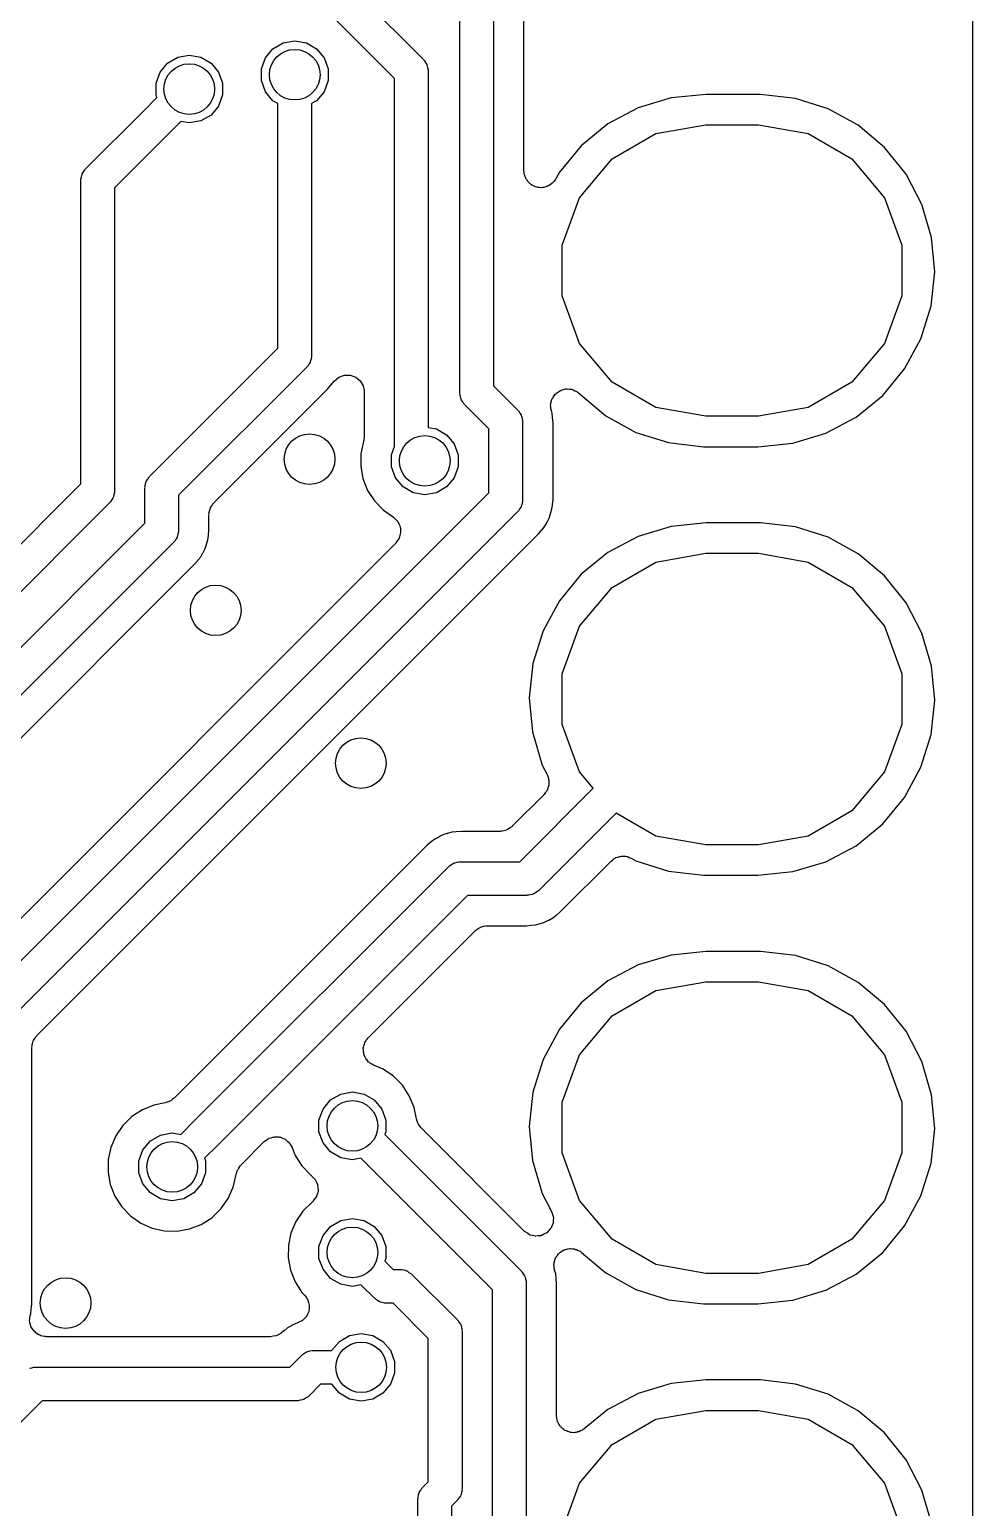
# Model space of a CAD drawing. Extents: x 125.1 to 143.2, y -145.5 to -100.1.
# Drawn here: x 137.64 to 143.22, y -126.66 to -117.9 of the extents above; entities that cross this region are included whole.
import ezdxf

# ---------------------------------------------------------------- set-up
doc = ezdxf.new("R2010")
doc.units = 0
doc.header["$MEASUREMENT"] = 0
doc.layers.add('BLACK', color=7, linetype='CONTINUOUS')

msp = doc.modelspace()

# ---------------------------------------------------------------- linework, layer by layer
at = {"layer": 'Black'}
for p, q in [((143.225, -100.175), (143.225, -145.425)), ((138.092, -116.201), (139.971, -118.079)), ((139.8, -118.192), (137.95, -116.342)), ((140.187, -120.055), (140.187, -116.828)), ((140.387, -116.787), (140.387, -120.014)), ((140.567, -118.739), (140.567, -117.383)), ((139.079, -118.016), (139.14, -117.981)), ((139.14, -117.981), (139.208, -117.969)), ((139.208, -117.969), (139.277, -117.981)), ((139.277, -117.981), (139.337, -118.016)), ((138.454, -118.101), (138.515, -118.066)), ((138.515, -118.066), (138.583, -118.054)), ((138.583, -118.054), (138.652, -118.066)), ((138.652, -118.066), (138.712, -118.101)), ((139.011, -118.135), (139.034, -118.069)), ((139.034, -118.069), (139.079, -118.016)), ((139.337, -118.016), (139.382, -118.069)), ((139.382, -118.069), (139.406, -118.135)), ((139.971, -118.079), (139.973, -118.083)), ((139.973, -118.083), (139.977, -118.086)), ((138.386, -118.22), (138.41, -118.154)), ((138.41, -118.154), (138.454, -118.101)), ((138.712, -118.101), (138.757, -118.154)), ((138.757, -118.154), (138.781, -118.22)), ((139.011, -118.204), (139.011, -118.135)), ((139.406, -118.135), (139.406, -118.204)), ((139.977, -118.086), (139.983, -118.097)), ((139.983, -118.097), (139.991, -118.108)), ((139.991, -118.108), (139.992, -118.112)), ((139.992, -118.112), (139.994, -118.116)), ((139.994, -118.116), (139.996, -118.129)), ((139.996, -118.129), (140, -118.141)), ((140, -118.141), (139.999, -118.146)), ((139.999, -118.146), (140, -118.15)), ((140, -118.15), (140, -120.261)), ((138.386, -118.289), (138.386, -118.22)), ((138.781, -118.22), (138.781, -118.289)), ((139.034, -118.27), (139.011, -118.204)), ((139.406, -118.204), (139.382, -118.27)), ((139.8, -120.373), (139.8, -118.192)), ((138.313, -118.384), (138.391, -118.305)), ((138.391, -118.305), (138.386, -118.289)), ((138.781, -118.289), (138.757, -118.355)), ((139.079, -118.323), (139.034, -118.27)), ((139.108, -118.34), (139.079, -118.323)), ((139.108, -119.79), (139.108, -118.34)), ((139.337, -118.323), (139.308, -118.34)), ((139.308, -118.34), (139.308, -119.831)), ((139.382, -118.27), (139.337, -118.323)), ((141.439, -118.307), (141.244, -118.366)), ((141.646, -118.286), (141.439, -118.307)), ((141.958, -118.286), (141.646, -118.286)), ((141.969, -118.286), (141.958, -118.286)), ((142.176, -118.31), (141.969, -118.286)), ((142.37, -118.371), (142.176, -118.31)), ((137.969, -118.727), (138.313, -118.384)), ((138.712, -118.408), (138.652, -118.443)), ((138.757, -118.355), (138.712, -118.408)), ((141.244, -118.366), (141.064, -118.461)), ((142.548, -118.469), (142.37, -118.371)), ((138.533, -118.446), (138.454, -118.525)), ((138.583, -118.455), (138.533, -118.446)), ((138.652, -118.443), (138.583, -118.455)), ((141.064, -118.461), (140.906, -118.59)), ((141.089, -118.668), (141.348, -118.518)), ((141.348, -118.518), (141.644, -118.466)), ((141.644, -118.466), (141.956, -118.466)), ((141.956, -118.466), (142.252, -118.518)), ((142.252, -118.518), (142.511, -118.668)), ((142.704, -118.6), (142.548, -118.469)), ((138.454, -118.525), (138.14, -118.839)), ((140.906, -118.59), (140.777, -118.747)), ((142.832, -118.759), (142.704, -118.6)), ((140.896, -118.898), (141.089, -118.668)), ((142.511, -118.668), (142.704, -118.898)), ((137.94, -118.789), (137.944, -118.777)), ((137.944, -118.777), (137.946, -118.764)), ((137.946, -118.764), (137.948, -118.76)), ((137.948, -118.76), (137.949, -118.756)), ((137.949, -118.756), (137.957, -118.745)), ((137.957, -118.745), (137.963, -118.734)), ((137.963, -118.734), (137.967, -118.731)), ((137.967, -118.731), (137.969, -118.727)), ((140.569, -118.749), (140.567, -118.739)), ((140.569, -118.759), (140.569, -118.749)), ((140.572, -118.766), (140.569, -118.759)), ((140.573, -118.773), (140.572, -118.766)), ((140.578, -118.782), (140.573, -118.773)), ((140.582, -118.791), (140.578, -118.782)), ((140.777, -118.747), (140.755, -118.787)), ((142.926, -118.939), (142.832, -118.759)), ((137.941, -118.794), (137.94, -118.789)), ((137.94, -118.798), (137.941, -118.794)), ((137.94, -120.595), (137.94, -118.798)), ((138.14, -118.839), (138.14, -120.637)), ((140.587, -118.797), (140.582, -118.791)), ((140.59, -118.803), (140.587, -118.797)), ((140.598, -118.81), (140.59, -118.803)), ((140.605, -118.817), (140.598, -118.81)), ((140.611, -118.821), (140.605, -118.817)), ((140.617, -118.826), (140.611, -118.821)), ((140.627, -118.829), (140.617, -118.826)), ((140.635, -118.834), (140.627, -118.829)), ((140.643, -118.835), (140.635, -118.834)), ((140.65, -118.837), (140.643, -118.835)), ((140.66, -118.837), (140.65, -118.837)), ((140.67, -118.839), (140.66, -118.837)), ((140.677, -118.837), (140.67, -118.839)), ((140.684, -118.837), (140.677, -118.837)), ((140.694, -118.834), (140.684, -118.837)), ((140.704, -118.832), (140.694, -118.834)), ((140.71, -118.828), (140.704, -118.832)), ((140.717, -118.826), (140.71, -118.828)), ((140.725, -118.819), (140.717, -118.826)), ((140.733, -118.814), (140.725, -118.819)), ((140.738, -118.808), (140.733, -118.814)), ((140.744, -118.803), (140.738, -118.808)), ((140.749, -118.795), (140.744, -118.803)), ((140.755, -118.787), (140.749, -118.795)), ((140.793, -119.18), (140.896, -118.898)), ((142.704, -118.898), (142.807, -119.18)), ((142.983, -119.135), (142.926, -118.939)), ((143.002, -119.337), (142.983, -119.135)), ((140.793, -119.48), (140.793, -119.18)), ((142.807, -119.18), (142.807, -119.48)), ((142.98, -119.54), (143.002, -119.337)), ((140.896, -119.762), (140.793, -119.48)), ((142.807, -119.48), (142.704, -119.762)), ((142.92, -119.734), (142.98, -119.54)), ((142.823, -119.913), (142.92, -119.734)), ((138.349, -120.549), (139.108, -119.79)), ((139.308, -119.831), (139.308, -119.836)), ((139.308, -119.836), (139.308, -119.84)), ((141.089, -119.992), (140.896, -119.762)), ((142.704, -119.762), (142.511, -119.992)), ((139.279, -119.902), (138.52, -120.661)), ((139.282, -119.898), (139.279, -119.902)), ((139.285, -119.896), (139.282, -119.898)), ((139.291, -119.884), (139.285, -119.896)), ((139.299, -119.874), (139.291, -119.884)), ((139.3, -119.869), (139.299, -119.874)), ((139.302, -119.865), (139.3, -119.869)), ((139.305, -119.853), (139.302, -119.865)), ((139.308, -119.84), (139.305, -119.853)), ((142.694, -120.07), (142.823, -119.913)), ((139.403, -120.033), (139.422, -120.009)), ((139.422, -120.009), (139.422, -120.009)), ((139.422, -120.009), (139.423, -120.009)), ((139.423, -120.009), (139.444, -119.984)), ((139.444, -119.984), (139.454, -119.975)), ((139.454, -119.975), (139.47, -119.961)), ((139.47, -119.961), (139.503, -119.95)), ((139.503, -119.95), (139.537, -119.95)), ((139.537, -119.95), (139.57, -119.961)), ((139.537, -119.95), (139.537, -119.95)), ((139.57, -119.961), (139.597, -119.984)), ((139.597, -119.984), (139.614, -120.014)), ((141.348, -120.142), (141.089, -119.992)), ((142.511, -119.992), (142.252, -120.142)), ((138.729, -120.706), (139.403, -120.033)), ((139.614, -120.014), (139.619, -120.041)), ((139.619, -120.041), (139.62, -120.048)), ((139.62, -120.048), (139.62, -120.311)), ((140.188, -120.06), (140.187, -120.055)), ((140.187, -120.064), (140.188, -120.06)), ((140.191, -120.077), (140.187, -120.064)), ((140.193, -120.089), (140.191, -120.077)), ((140.195, -120.093), (140.193, -120.089)), ((140.196, -120.098), (140.195, -120.093)), ((140.204, -120.108), (140.196, -120.098)), ((140.387, -120.014), (140.53, -120.157)), ((140.731, -120.103), (140.733, -120.092)), ((140.733, -120.092), (140.737, -120.087)), ((140.737, -120.087), (140.739, -120.081)), ((140.739, -120.081), (140.746, -120.072)), ((140.746, -120.072), (140.752, -120.063)), ((140.752, -120.063), (140.757, -120.059)), ((140.757, -120.059), (140.761, -120.054)), ((140.761, -120.054), (140.771, -120.049)), ((140.771, -120.049), (140.78, -120.042)), ((140.78, -120.042), (140.786, -120.04)), ((140.786, -120.04), (140.791, -120.037)), ((140.791, -120.037), (140.802, -120.035)), ((140.802, -120.035), (140.813, -120.032)), ((140.813, -120.032), (140.819, -120.032)), ((140.819, -120.032), (140.825, -120.031)), ((140.825, -120.031), (140.837, -120.033)), ((140.837, -120.033), (140.848, -120.034)), ((140.848, -120.034), (140.854, -120.036)), ((140.854, -120.036), (140.859, -120.037)), ((140.859, -120.037), (140.869, -120.043)), ((140.869, -120.043), (140.88, -120.047)), ((140.88, -120.047), (140.884, -120.051)), ((140.884, -120.051), (140.89, -120.054)), ((140.89, -120.054), (141.052, -120.191)), ((142.536, -120.199), (142.694, -120.07)), ((140.21, -120.12), (140.204, -120.108)), ((140.214, -120.122), (140.21, -120.12)), ((140.216, -120.126), (140.214, -120.122)), ((140.359, -120.269), (140.216, -120.126)), ((140.53, -120.157), (140.533, -120.161)), ((140.533, -120.161), (140.536, -120.163)), ((140.536, -120.163), (140.543, -120.175)), ((140.543, -120.175), (140.55, -120.185)), ((140.55, -120.185), (140.551, -120.19)), ((140.725, -120.125), (140.727, -120.12)), ((140.727, -120.137), (140.725, -120.125)), ((140.727, -120.114), (140.731, -120.103)), ((140.727, -120.12), (140.727, -120.114)), ((140.727, -120.148), (140.727, -120.137)), ((140.729, -120.154), (140.727, -120.148)), ((140.73, -120.16), (140.729, -120.154)), ((140.734, -120.175), (140.73, -120.16)), ((140.736, -120.201), (140.734, -120.175)), ((141.644, -120.194), (141.348, -120.142)), ((142.252, -120.142), (141.956, -120.194)), ((140, -120.261), (140.048, -120.269)), ((140.048, -120.269), (140.108, -120.304)), ((140.359, -120.647), (140.359, -120.269)), ((140.551, -120.19), (140.553, -120.193)), ((140.553, -120.193), (140.556, -120.206)), ((140.556, -120.206), (140.559, -120.219)), ((140.559, -120.219), (140.559, -120.223)), ((140.559, -120.223), (140.559, -120.228)), ((140.559, -120.228), (140.559, -120.688)), ((140.736, -120.202), (140.736, -120.201)), ((140.739, -120.233), (140.736, -120.202)), ((140.736, -120.202), (140.736, -120.202)), ((140.739, -120.688), (140.739, -120.233)), ((141.052, -120.191), (141.23, -120.289)), ((141.956, -120.194), (141.644, -120.194)), ((142.356, -120.294), (142.536, -120.199)), ((139.617, -120.333), (139.6, -120.416)), ((139.618, -120.326), (139.617, -120.333)), ((139.62, -120.317), (139.618, -120.326)), ((139.62, -120.311), (139.62, -120.314)), ((139.62, -120.314), (139.62, -120.317)), ((140.108, -120.304), (140.153, -120.358)), ((140.153, -120.358), (140.177, -120.423)), ((141.23, -120.289), (141.424, -120.35)), ((141.424, -120.35), (141.631, -120.374)), ((141.954, -120.374), (142.161, -120.353)), ((142.161, -120.353), (142.356, -120.294)), ((139.6, -120.416), (139.599, -120.49)), ((139.782, -120.423), (139.8, -120.373)), ((139.782, -120.493), (139.782, -120.423)), ((140.177, -120.423), (140.177, -120.493)), ((141.631, -120.374), (141.642, -120.374)), ((141.642, -120.374), (141.954, -120.374)), ((139.599, -120.49), (139.612, -120.563)), ((139.806, -120.558), (139.782, -120.493)), ((140.177, -120.493), (140.153, -120.558)), ((135.677, -122.858), (137.94, -120.595)), ((138.32, -120.611), (138.324, -120.598)), ((138.321, -120.615), (138.32, -120.611)), ((138.32, -120.62), (138.321, -120.615)), ((138.32, -120.828), (138.32, -120.62)), ((138.324, -120.598), (138.326, -120.585)), ((138.326, -120.585), (138.328, -120.582)), ((138.328, -120.582), (138.329, -120.577)), ((138.329, -120.577), (138.337, -120.567)), ((138.337, -120.567), (138.343, -120.555)), ((138.343, -120.555), (138.347, -120.553)), ((138.347, -120.553), (138.349, -120.549)), ((139.612, -120.563), (139.64, -120.633)), ((139.85, -120.612), (139.806, -120.558)), ((139.911, -120.647), (139.85, -120.612)), ((140.108, -120.612), (140.048, -120.647)), ((140.153, -120.558), (140.108, -120.612)), ((138.111, -120.707), (135.819, -122.999)), ((137.299, -123.707), (140.359, -120.647)), ((138.113, -120.704), (138.111, -120.707)), ((138.117, -120.701), (138.113, -120.704)), ((138.123, -120.69), (138.117, -120.701)), ((138.131, -120.679), (138.123, -120.69)), ((138.132, -120.675), (138.131, -120.679)), ((138.134, -120.671), (138.132, -120.675)), ((138.136, -120.658), (138.134, -120.671)), ((138.14, -120.645), (138.136, -120.658)), ((138.14, -120.637), (138.139, -120.641)), ((138.139, -120.641), (138.14, -120.645)), ((138.52, -120.661), (138.52, -120.87)), ((138.723, -120.713), (138.727, -120.71)), ((138.727, -120.71), (138.729, -120.706)), ((139.64, -120.633), (139.68, -120.695)), ((139.68, -120.695), (139.732, -120.749)), ((139.979, -120.659), (139.911, -120.647)), ((140.048, -120.647), (139.979, -120.659)), ((140.556, -120.71), (140.553, -120.723)), ((140.559, -120.697), (140.556, -120.71)), ((140.559, -120.688), (140.559, -120.693)), ((140.559, -120.693), (140.559, -120.697)), ((140.736, -120.717), (140.739, -120.688)), ((140.53, -120.759), (137.47, -123.819)), ((138.7, -120.768), (138.704, -120.756)), ((138.701, -120.773), (138.7, -120.768)), ((138.7, -120.777), (138.701, -120.773)), ((138.7, -120.869), (138.7, -120.777)), ((138.704, -120.756), (138.706, -120.743)), ((138.706, -120.743), (138.708, -120.739)), ((138.708, -120.739), (138.709, -120.735)), ((138.709, -120.735), (138.717, -120.724)), ((138.717, -120.724), (138.723, -120.713)), ((139.732, -120.749), (139.794, -120.792)), ((139.794, -120.792), (139.794, -120.792)), ((139.794, -120.792), (139.794, -120.792)), ((139.794, -120.792), (139.806, -120.804)), ((140.533, -120.756), (140.53, -120.759)), ((140.536, -120.753), (140.533, -120.756)), ((140.543, -120.741), (140.536, -120.753)), ((140.55, -120.731), (140.543, -120.741)), ((140.551, -120.726), (140.55, -120.731)), ((140.553, -120.723), (140.551, -120.726)), ((140.704, -120.821), (140.717, -120.797)), ((140.717, -120.797), (140.725, -120.772)), ((140.725, -120.771), (140.733, -120.745)), ((140.725, -120.772), (140.725, -120.771)), ((140.725, -120.771), (140.725, -120.771)), ((140.733, -120.745), (140.736, -120.719)), ((140.736, -120.718), (140.736, -120.717)), ((140.736, -120.719), (140.736, -120.718)), ((136.249, -122.899), (138.32, -120.828)), ((138.52, -120.878), (138.516, -120.891)), ((138.52, -120.87), (138.519, -120.874)), ((138.519, -120.874), (138.52, -120.878)), ((138.697, -120.899), (138.7, -120.869)), ((139.806, -120.804), (139.818, -120.816)), ((139.818, -120.816), (139.818, -120.816)), ((139.818, -120.816), (139.819, -120.817)), ((139.819, -120.817), (139.826, -120.832)), ((139.826, -120.832), (139.833, -120.848)), ((139.836, -120.883), (139.832, -120.899)), ((139.833, -120.848), (139.833, -120.848)), ((139.833, -120.848), (139.833, -120.848)), ((139.833, -120.848), (139.835, -120.865)), ((139.835, -120.865), (139.836, -120.882)), ((139.836, -120.882), (139.836, -120.882)), ((139.836, -120.882), (139.836, -120.883)), ((140.654, -120.89), (140.673, -120.867)), ((140.673, -120.867), (140.674, -120.866)), ((140.674, -120.866), (140.691, -120.845)), ((140.674, -120.866), (140.674, -120.866)), ((140.691, -120.845), (140.704, -120.822)), ((140.704, -120.822), (140.704, -120.821)), ((140.704, -120.821), (140.704, -120.821)), ((141.439, -120.847), (141.244, -120.906)), ((141.646, -120.826), (141.439, -120.847)), ((141.958, -120.826), (141.646, -120.826)), ((141.969, -120.826), (141.958, -120.826)), ((142.176, -120.85), (141.969, -120.826)), ((142.37, -120.911), (142.176, -120.85)), ((138.491, -120.94), (136.42, -123.011)), ((139.807, -120.945), (137.45, -123.302)), ((137.679, -123.865), (140.654, -120.89)), ((138.493, -120.937), (138.491, -120.94)), ((138.497, -120.934), (138.493, -120.937)), ((138.503, -120.923), (138.497, -120.934)), ((138.511, -120.912), (138.503, -120.923)), ((138.512, -120.908), (138.511, -120.912)), ((138.514, -120.904), (138.512, -120.908)), ((138.516, -120.891), (138.514, -120.904)), ((138.678, -120.978), (138.685, -120.953)), ((138.685, -120.953), (138.686, -120.952)), ((138.686, -120.952), (138.694, -120.926)), ((138.686, -120.952), (138.686, -120.952)), ((138.694, -120.926), (138.697, -120.9)), ((138.697, -120.9), (138.697, -120.899)), ((138.697, -120.899), (138.697, -120.899)), ((139.808, -120.944), (139.807, -120.944)), ((139.807, -120.944), (139.807, -120.945)), ((139.817, -120.93), (139.808, -120.944)), ((139.827, -120.916), (139.817, -120.93)), ((139.832, -120.899), (139.827, -120.916)), ((139.827, -120.916), (139.827, -120.916)), ((139.827, -120.916), (139.827, -120.916)), ((141.244, -120.906), (141.064, -121.001)), ((142.548, -121.009), (142.37, -120.911)), ((138.615, -121.071), (138.634, -121.048)), ((138.634, -121.047), (138.652, -121.026)), ((138.634, -121.048), (138.634, -121.047)), ((138.634, -121.047), (138.634, -121.047)), ((138.652, -121.026), (138.664, -121.003)), ((138.664, -121.003), (138.665, -121.002)), ((138.665, -121.002), (138.678, -120.978)), ((138.665, -121.002), (138.665, -121.002)), ((141.064, -121.001), (140.906, -121.13)), ((141.089, -121.208), (141.348, -121.058)), ((141.348, -121.058), (141.644, -121.006)), ((141.644, -121.006), (141.956, -121.006)), ((141.956, -121.006), (142.252, -121.058)), ((142.252, -121.058), (142.511, -121.208)), ((142.704, -121.14), (142.548, -121.009)), ((136.968, -122.718), (138.615, -121.071)), ((140.906, -121.13), (140.777, -121.287)), ((142.832, -121.299), (142.704, -121.14)), ((140.896, -121.438), (141.089, -121.208)), ((142.511, -121.208), (142.704, -121.438)), ((140.777, -121.287), (140.68, -121.466)), ((142.926, -121.479), (142.832, -121.299)), ((140.68, -121.466), (140.62, -121.66)), ((140.793, -121.72), (140.896, -121.438)), ((142.704, -121.438), (142.807, -121.72)), ((142.983, -121.675), (142.926, -121.479)), ((140.62, -121.66), (140.598, -121.863)), ((143.002, -121.877), (142.983, -121.675)), ((140.793, -122.02), (140.793, -121.72)), ((142.807, -121.72), (142.807, -122.02)), ((140.598, -121.863), (140.617, -122.065)), ((142.98, -122.08), (143.002, -121.877)), ((140.896, -122.302), (140.793, -122.02)), ((142.807, -122.02), (142.704, -122.302)), ((140.617, -122.065), (140.674, -122.261)), ((142.92, -122.274), (142.98, -122.08)), ((140.674, -122.261), (140.704, -122.318)), ((142.823, -122.453), (142.92, -122.274)), ((140.704, -122.318), (140.708, -122.329)), ((140.708, -122.329), (140.712, -122.339)), ((140.712, -122.339), (140.713, -122.345)), ((140.713, -122.345), (140.715, -122.351)), ((140.715, -122.351), (140.714, -122.362)), ((140.714, -122.362), (140.715, -122.373)), ((140.715, -122.373), (140.714, -122.38)), ((140.977, -122.399), (140.896, -122.302)), ((142.704, -122.302), (142.511, -122.532)), ((140.686, -122.435), (140.497, -122.624)), ((140.543, -122.834), (140.977, -122.399)), ((140.693, -122.426), (140.686, -122.435)), ((140.7, -122.418), (140.693, -122.426)), ((140.703, -122.412), (140.7, -122.418)), ((140.706, -122.407), (140.703, -122.412)), ((140.709, -122.396), (140.706, -122.407)), ((140.713, -122.386), (140.709, -122.396)), ((140.714, -122.38), (140.713, -122.386)), ((142.694, -122.61), (142.823, -122.453)), ((141.113, -122.546), (140.655, -123.004)), ((141.348, -122.682), (141.113, -122.546)), ((142.511, -122.532), (142.252, -122.682)), ((140.48, -122.637), (140.469, -122.644)), ((140.491, -122.63), (140.48, -122.637)), ((140.494, -122.627), (140.491, -122.63)), ((140.497, -122.624), (140.494, -122.627)), ((142.536, -122.739), (142.694, -122.61)), ((140.016, -122.717), (139.993, -122.736)), ((140.017, -122.717), (140.016, -122.717)), ((140.038, -122.7), (140.017, -122.717)), ((140.017, -122.717), (140.017, -122.717)), ((140.062, -122.688), (140.038, -122.7)), ((140.063, -122.687), (140.062, -122.687)), ((140.062, -122.687), (140.062, -122.688)), ((140.086, -122.674), (140.063, -122.687)), ((140.112, -122.667), (140.086, -122.674)), ((140.113, -122.667), (140.112, -122.667)), ((140.112, -122.667), (140.112, -122.667)), ((140.139, -122.659), (140.113, -122.667)), ((140.165, -122.657), (140.139, -122.659)), ((140.166, -122.657), (140.165, -122.657)), ((140.196, -122.654), (140.166, -122.657)), ((140.166, -122.657), (140.166, -122.657)), ((140.427, -122.654), (140.196, -122.654)), ((140.431, -122.653), (140.427, -122.654)), ((140.435, -122.653), (140.431, -122.653)), ((140.448, -122.65), (140.435, -122.653)), ((140.461, -122.648), (140.448, -122.65)), ((140.465, -122.645), (140.461, -122.648)), ((140.469, -122.644), (140.465, -122.645)), ((141.644, -122.734), (141.348, -122.682)), ((142.252, -122.682), (141.956, -122.734)), ((139.993, -122.736), (138.493, -124.236)), ((141.093, -122.823), (141.102, -122.815)), ((141.102, -122.815), (141.107, -122.813)), ((141.107, -122.813), (141.112, -122.81)), ((141.112, -122.81), (141.123, -122.807)), ((141.123, -122.807), (141.135, -122.803)), ((141.135, -122.803), (141.14, -122.803)), ((141.14, -122.803), (141.145, -122.801)), ((141.145, -122.801), (141.157, -122.802)), ((141.157, -122.802), (141.169, -122.802)), ((141.169, -122.802), (141.175, -122.804)), ((141.175, -122.804), (141.18, -122.804)), ((141.18, -122.804), (141.191, -122.809)), ((141.191, -122.809), (141.202, -122.813)), ((141.202, -122.813), (141.23, -122.829)), ((141.956, -122.734), (141.644, -122.734)), ((142.356, -122.834), (142.536, -122.739)), ((138.611, -124.372), (140.121, -122.863)), ((140.121, -122.863), (140.124, -122.86)), ((140.124, -122.86), (140.127, -122.857)), ((140.127, -122.857), (140.138, -122.85)), ((140.138, -122.85), (140.149, -122.843)), ((140.149, -122.843), (140.153, -122.842)), ((140.153, -122.842), (140.157, -122.84)), ((140.157, -122.84), (140.17, -122.837)), ((140.17, -122.837), (140.183, -122.834)), ((140.183, -122.834), (140.187, -122.834)), ((140.187, -122.834), (140.191, -122.834)), ((140.191, -122.834), (140.543, -122.834)), ((140.782, -123.131), (141.083, -122.83)), ((141.083, -122.83), (141.093, -122.823)), ((141.23, -122.829), (141.424, -122.89)), ((141.424, -122.89), (141.631, -122.914)), ((141.954, -122.914), (142.161, -122.893)), ((142.161, -122.893), (142.356, -122.834)), ((141.631, -122.914), (141.642, -122.914)), ((141.642, -122.914), (141.954, -122.914)), ((140.233, -123.034), (138.753, -124.514)), ((140.584, -123.034), (140.233, -123.034)), ((140.588, -123.033), (140.584, -123.034)), ((140.593, -123.033), (140.588, -123.033)), ((140.605, -123.03), (140.593, -123.033)), ((140.618, -123.028), (140.605, -123.03)), ((140.622, -123.025), (140.618, -123.028)), ((140.626, -123.024), (140.622, -123.025)), ((140.637, -123.017), (140.626, -123.024)), ((140.648, -123.01), (140.637, -123.017)), ((140.651, -123.007), (140.648, -123.01)), ((140.655, -123.004), (140.651, -123.007)), ((140.738, -123.167), (140.758, -123.15)), ((140.758, -123.15), (140.759, -123.15)), ((140.759, -123.15), (140.782, -123.131)), ((140.759, -123.15), (140.759, -123.15)), ((139.643, -123.878), (140.278, -123.243)), ((140.278, -123.243), (140.282, -123.24)), ((140.282, -123.24), (140.285, -123.237)), ((140.285, -123.237), (140.296, -123.23)), ((140.296, -123.23), (140.307, -123.223)), ((140.307, -123.223), (140.311, -123.222)), ((140.311, -123.222), (140.315, -123.22)), ((140.315, -123.22), (140.327, -123.217)), ((140.327, -123.217), (140.34, -123.214)), ((140.34, -123.214), (140.344, -123.214)), ((140.344, -123.214), (140.349, -123.214)), ((140.349, -123.214), (140.579, -123.214)), ((140.579, -123.214), (140.609, -123.211)), ((140.609, -123.211), (140.61, -123.211)), ((140.61, -123.211), (140.637, -123.208)), ((140.61, -123.211), (140.61, -123.211)), ((140.637, -123.208), (140.663, -123.2)), ((140.663, -123.2), (140.663, -123.2)), ((140.663, -123.2), (140.664, -123.2)), ((140.664, -123.2), (140.689, -123.193)), ((140.689, -123.193), (140.713, -123.18)), ((140.713, -123.18), (140.713, -123.18)), ((140.713, -123.18), (140.714, -123.18)), ((140.714, -123.18), (140.738, -123.167)), ((141.439, -123.387), (141.244, -123.446)), ((141.646, -123.366), (141.439, -123.387)), ((141.958, -123.366), (141.646, -123.366)), ((141.969, -123.366), (141.958, -123.366)), ((142.176, -123.39), (141.969, -123.366)), ((142.37, -123.451), (142.176, -123.39)), ((141.244, -123.446), (141.064, -123.541)), ((142.548, -123.549), (142.37, -123.451)), ((141.064, -123.541), (140.906, -123.67)), ((141.089, -123.748), (141.348, -123.598)), ((141.348, -123.598), (141.644, -123.546)), ((141.644, -123.546), (141.956, -123.546)), ((141.956, -123.546), (142.252, -123.598)), ((142.252, -123.598), (142.511, -123.748)), ((142.704, -123.68), (142.548, -123.549)), ((140.906, -123.67), (140.777, -123.827)), ((142.832, -123.839), (142.704, -123.68)), ((140.896, -123.978), (141.089, -123.748)), ((142.511, -123.748), (142.704, -123.978)), ((137.677, -123.868), (137.679, -123.865)), ((140.777, -123.827), (140.68, -124.006)), ((142.926, -124.019), (142.832, -123.839)), ((137.65, -123.927), (137.654, -123.914)), ((137.651, -123.931), (137.65, -123.927)), ((137.65, -123.935), (137.651, -123.931)), ((137.65, -125.456), (137.65, -123.935)), ((137.654, -123.914), (137.656, -123.901)), ((137.656, -123.901), (137.658, -123.897)), ((137.658, -123.897), (137.659, -123.893)), ((137.659, -123.893), (137.667, -123.882)), ((137.667, -123.882), (137.673, -123.871)), ((137.673, -123.871), (137.677, -123.868)), ((139.614, -123.94), (139.616, -123.933)), ((139.615, -123.95), (139.614, -123.94)), ((139.615, -123.961), (139.615, -123.95)), ((139.616, -123.933), (139.617, -123.926)), ((139.617, -123.926), (139.621, -123.916)), ((139.621, -123.916), (139.623, -123.906)), ((139.623, -123.906), (139.627, -123.9)), ((139.627, -123.9), (139.63, -123.894)), ((139.63, -123.894), (139.637, -123.886)), ((139.637, -123.886), (139.643, -123.878)), ((139.617, -123.967), (139.615, -123.961)), ((139.618, -123.974), (139.617, -123.967)), ((139.622, -123.984), (139.618, -123.974)), ((139.625, -123.994), (139.622, -123.984)), ((139.629, -123.999), (139.625, -123.994)), ((139.632, -124.006), (139.629, -123.999)), ((139.64, -124.013), (139.632, -124.006)), ((139.646, -124.022), (139.64, -124.013)), ((139.652, -124.025), (139.646, -124.022)), ((139.657, -124.03), (139.652, -124.025)), ((139.666, -124.035), (139.657, -124.03)), ((139.675, -124.04), (139.666, -124.035)), ((139.732, -124.064), (139.675, -124.04)), ((140.68, -124.006), (140.62, -124.2)), ((140.793, -124.26), (140.896, -123.978)), ((142.704, -123.978), (142.807, -124.26)), ((142.983, -124.215), (142.926, -124.019)), ((139.793, -124.106), (139.732, -124.064)), ((139.846, -124.159), (139.793, -124.106)), ((139.421, -124.246), (139.481, -124.211)), ((139.481, -124.211), (139.55, -124.199)), ((139.55, -124.199), (139.619, -124.211)), ((139.619, -124.211), (139.679, -124.246)), ((139.887, -124.221), (139.846, -124.159)), ((140.62, -124.2), (140.598, -124.403)), ((143.002, -124.417), (142.983, -124.215)), ((138.305, -124.304), (138.243, -124.345)), ((138.374, -124.277), (138.305, -124.304)), ((138.441, -124.264), (138.374, -124.277)), ((138.452, -124.26), (138.441, -124.264)), ((138.464, -124.256), (138.452, -124.26)), ((138.468, -124.253), (138.464, -124.256)), ((138.473, -124.252), (138.468, -124.253)), ((138.482, -124.243), (138.473, -124.252)), ((138.493, -124.236), (138.482, -124.243)), ((139.352, -124.365), (139.376, -124.3)), ((139.376, -124.3), (139.421, -124.246)), ((139.679, -124.246), (139.724, -124.3)), ((139.724, -124.3), (139.748, -124.365)), ((139.916, -124.29), (139.887, -124.221)), ((139.929, -124.359), (139.916, -124.29)), ((140.793, -124.56), (140.793, -124.26)), ((142.807, -124.26), (142.807, -124.56)), ((138.243, -124.345), (138.19, -124.397)), ((138.533, -124.451), (138.611, -124.372)), ((138.611, -124.372), (138.611, -124.372)), ((139.352, -124.435), (139.352, -124.365)), ((139.748, -124.365), (139.748, -124.435)), ((139.934, -124.371), (139.929, -124.359)), ((139.937, -124.382), (139.934, -124.371)), ((139.94, -124.387), (139.937, -124.382)), ((139.942, -124.392), (139.94, -124.387)), ((139.95, -124.401), (139.942, -124.392)), ((138.148, -124.459), (138.118, -124.527)), ((138.19, -124.397), (138.148, -124.459)), ((138.353, -124.489), (138.413, -124.454)), ((138.413, -124.454), (138.482, -124.442)), ((138.482, -124.442), (138.533, -124.451)), ((139.037, -124.486), (139.046, -124.479)), ((139.046, -124.479), (139.052, -124.477)), ((139.052, -124.477), (139.056, -124.473)), ((139.056, -124.473), (139.068, -124.47)), ((139.068, -124.47), (139.078, -124.466)), ((139.078, -124.466), (139.084, -124.466)), ((139.084, -124.466), (139.09, -124.464)), ((139.09, -124.464), (139.102, -124.465)), ((139.102, -124.465), (139.113, -124.465)), ((139.113, -124.465), (139.119, -124.467)), ((139.119, -124.467), (139.124, -124.467)), ((139.124, -124.467), (139.135, -124.472)), ((139.135, -124.472), (139.146, -124.476)), ((139.146, -124.476), (139.151, -124.479)), ((139.151, -124.479), (139.156, -124.482)), ((139.376, -124.5), (139.352, -124.435)), ((139.748, -124.435), (139.742, -124.451)), ((139.742, -124.451), (140.551, -125.259)), ((139.957, -124.411), (139.95, -124.401)), ((140.571, -125.025), (139.957, -124.411)), ((140.598, -124.403), (140.617, -124.605)), ((142.98, -124.62), (143.002, -124.417)), ((138.118, -124.527), (138.103, -124.6)), ((138.284, -124.608), (138.308, -124.542)), ((138.308, -124.542), (138.353, -124.489)), ((138.753, -124.514), (138.674, -124.592)), ((138.753, -124.514), (138.753, -124.514)), ((138.89, -124.631), (139.028, -124.493)), ((139.028, -124.493), (139.037, -124.486)), ((139.156, -124.482), (139.164, -124.49)), ((139.164, -124.49), (139.173, -124.497)), ((139.173, -124.497), (139.176, -124.502)), ((139.176, -124.502), (139.18, -124.506)), ((139.18, -124.506), (139.185, -124.517)), ((139.185, -124.517), (139.192, -124.527)), ((139.192, -124.527), (139.21, -124.575)), ((139.421, -124.554), (139.376, -124.5)), ((139.481, -124.589), (139.421, -124.554)), ((140.896, -124.842), (140.793, -124.56)), ((142.807, -124.56), (142.704, -124.842)), ((138.103, -124.6), (138.102, -124.675)), ((138.284, -124.678), (138.284, -124.608)), ((138.674, -124.592), (138.68, -124.608)), ((138.68, -124.608), (138.68, -124.678)), ((138.87, -124.659), (138.876, -124.652)), ((138.876, -124.652), (138.877, -124.649)), ((138.877, -124.649), (138.879, -124.647)), ((138.879, -124.647), (138.885, -124.636)), ((138.885, -124.636), (138.888, -124.634)), ((138.888, -124.634), (138.89, -124.631)), ((139.21, -124.575), (139.251, -124.637)), ((139.251, -124.637), (139.303, -124.691)), ((139.55, -124.601), (139.481, -124.589)), ((139.6, -124.592), (139.55, -124.601)), ((140.38, -125.371), (139.6, -124.592)), ((140.617, -124.605), (140.674, -124.801)), ((142.92, -124.814), (142.98, -124.62)), ((138.102, -124.675), (138.115, -124.748)), ((138.308, -124.743), (138.284, -124.678)), ((138.68, -124.678), (138.656, -124.743)), ((138.844, -124.763), (138.863, -124.681)), ((138.863, -124.681), (138.865, -124.676)), ((138.865, -124.676), (138.867, -124.666)), ((138.867, -124.666), (138.869, -124.663)), ((138.869, -124.663), (138.87, -124.659)), ((139.303, -124.691), (139.305, -124.692)), ((139.305, -124.692), (139.305, -124.693)), ((139.305, -124.693), (139.306, -124.693)), ((139.306, -124.693), (139.317, -124.705)), ((139.317, -124.705), (139.329, -124.717)), ((139.329, -124.717), (139.33, -124.717)), ((139.33, -124.717), (139.33, -124.718)), ((139.33, -124.718), (139.337, -124.733)), ((139.337, -124.733), (139.344, -124.748)), ((138.115, -124.748), (138.142, -124.817)), ((138.142, -124.817), (138.183, -124.88)), ((138.353, -124.797), (138.308, -124.743)), ((138.413, -124.832), (138.353, -124.797)), ((138.611, -124.797), (138.551, -124.832)), ((138.656, -124.743), (138.611, -124.797)), ((138.814, -124.831), (138.844, -124.763)), ((139.338, -124.818), (139.328, -124.831)), ((139.343, -124.8), (139.338, -124.816)), ((139.338, -124.816), (139.338, -124.817)), ((139.338, -124.817), (139.338, -124.818)), ((139.347, -124.784), (139.343, -124.8)), ((139.344, -124.748), (139.344, -124.749)), ((139.344, -124.749), (139.344, -124.749)), ((139.344, -124.749), (139.346, -124.766)), ((139.346, -124.766), (139.347, -124.783)), ((139.347, -124.783), (139.347, -124.783)), ((139.347, -124.783), (139.347, -124.784)), ((140.674, -124.801), (140.73, -124.908)), ((142.823, -124.993), (142.92, -124.814)), ((138.183, -124.88), (138.235, -124.934)), ((138.482, -124.844), (138.413, -124.832)), ((138.551, -124.832), (138.482, -124.844)), ((138.717, -124.944), (138.771, -124.892)), ((138.771, -124.892), (138.814, -124.831)), ((139.257, -124.905), (139.215, -124.966)), ((139.317, -124.846), (139.257, -124.905)), ((139.318, -124.845), (139.317, -124.846)), ((139.328, -124.831), (139.318, -124.845)), ((139.318, -124.845), (139.318, -124.845)), ((140.73, -124.908), (140.731, -124.91)), ((140.731, -124.91), (140.732, -124.912)), ((140.732, -124.912), (140.736, -124.926)), ((141.089, -125.072), (140.896, -124.842)), ((142.704, -124.842), (142.511, -125.072)), ((138.235, -124.934), (138.296, -124.976)), ((138.296, -124.976), (138.364, -125.006)), ((138.585, -125.011), (138.654, -124.984)), ((138.654, -124.984), (138.717, -124.944)), ((139.215, -124.966), (139.186, -125.035)), ((139.376, -125.05), (139.421, -124.996)), ((139.421, -124.996), (139.481, -124.961)), ((139.481, -124.961), (139.55, -124.949)), ((139.55, -124.949), (139.619, -124.961)), ((139.619, -124.961), (139.679, -124.996)), ((139.679, -124.996), (139.724, -125.05)), ((140.732, -124.994), (140.726, -125.008)), ((140.738, -124.98), (140.732, -124.994)), ((140.736, -124.926), (140.741, -124.941)), ((140.739, -124.976), (140.738, -124.978)), ((140.738, -124.978), (140.738, -124.98)), ((140.74, -124.96), (140.739, -124.976)), ((140.741, -124.941), (140.74, -124.943)), ((140.74, -124.943), (140.741, -124.945)), ((140.741, -124.945), (140.74, -124.96)), ((142.694, -125.15), (142.823, -124.993)), ((138.364, -125.006), (138.437, -125.022)), ((138.437, -125.022), (138.511, -125.024)), ((138.511, -125.024), (138.585, -125.011)), ((139.186, -125.035), (139.171, -125.107)), ((139.352, -125.115), (139.376, -125.05)), ((139.724, -125.05), (139.748, -125.115)), ((140.573, -125.026), (140.571, -125.025)), ((140.574, -125.028), (140.573, -125.026)), ((140.587, -125.036), (140.574, -125.028)), ((140.599, -125.045), (140.587, -125.036)), ((140.601, -125.045), (140.599, -125.045)), ((140.603, -125.047), (140.601, -125.045)), ((140.618, -125.05), (140.603, -125.047)), ((140.633, -125.054), (140.618, -125.05)), ((140.635, -125.053), (140.633, -125.054)), ((140.637, -125.054), (140.635, -125.053)), ((140.652, -125.052), (140.637, -125.054)), ((140.667, -125.051), (140.652, -125.052)), ((140.669, -125.05), (140.667, -125.051)), ((140.672, -125.049), (140.669, -125.05)), ((140.685, -125.042), (140.672, -125.049)), ((140.699, -125.036), (140.685, -125.042)), ((140.7, -125.034), (140.699, -125.036)), ((140.702, -125.033), (140.7, -125.034)), ((140.713, -125.022), (140.702, -125.033)), ((140.723, -125.011), (140.713, -125.022)), ((140.724, -125.009), (140.723, -125.011)), ((140.726, -125.008), (140.724, -125.009)), ((141.348, -125.222), (141.089, -125.072)), ((142.511, -125.072), (142.252, -125.222)), ((139.171, -125.107), (139.169, -125.182)), ((139.352, -125.185), (139.352, -125.115)), ((139.748, -125.115), (139.748, -125.185)), ((140.755, -125.182), (140.757, -125.177)), ((140.757, -125.177), (140.765, -125.168)), ((140.765, -125.168), (140.771, -125.158)), ((140.771, -125.158), (140.776, -125.155)), ((140.776, -125.155), (140.78, -125.15)), ((140.78, -125.15), (140.79, -125.144)), ((140.79, -125.144), (140.799, -125.137)), ((140.799, -125.137), (140.804, -125.136)), ((140.804, -125.136), (140.81, -125.133)), ((140.81, -125.133), (140.821, -125.131)), ((140.821, -125.131), (140.832, -125.127)), ((140.832, -125.127), (140.838, -125.128)), ((140.838, -125.128), (140.844, -125.127)), ((140.844, -125.127), (140.855, -125.129)), ((140.855, -125.129), (140.867, -125.129)), ((140.867, -125.129), (140.872, -125.132)), ((140.872, -125.132), (140.878, -125.133)), ((140.878, -125.133), (140.888, -125.138)), ((140.888, -125.138), (140.899, -125.143)), ((140.899, -125.143), (140.903, -125.147)), ((140.903, -125.147), (140.908, -125.15)), ((140.908, -125.15), (141.052, -125.271)), ((142.536, -125.279), (142.694, -125.15)), ((139.169, -125.182), (139.183, -125.255)), ((139.183, -125.255), (139.21, -125.325)), ((139.376, -125.25), (139.352, -125.185)), ((139.421, -125.304), (139.376, -125.25)), ((139.748, -125.185), (139.742, -125.201)), ((139.742, -125.201), (139.792, -125.251)), ((139.792, -125.251), (139.832, -125.251)), ((139.832, -125.251), (139.837, -125.251)), ((139.837, -125.251), (139.841, -125.251)), ((139.841, -125.251), (139.854, -125.254)), ((139.854, -125.254), (139.867, -125.257)), ((139.867, -125.257), (139.87, -125.259)), ((139.87, -125.259), (139.875, -125.26)), ((139.875, -125.26), (139.885, -125.268)), ((139.885, -125.268), (139.897, -125.274)), ((140.551, -125.259), (140.553, -125.263)), ((140.553, -125.263), (140.557, -125.266)), ((140.557, -125.266), (140.563, -125.277)), ((140.744, -125.221), (140.745, -125.215)), ((140.745, -125.232), (140.744, -125.221)), ((140.745, -125.209), (140.749, -125.198)), ((140.745, -125.215), (140.745, -125.209)), ((140.745, -125.244), (140.745, -125.232)), ((140.747, -125.25), (140.745, -125.244)), ((140.748, -125.255), (140.747, -125.25)), ((140.755, -125.277), (140.748, -125.255)), ((140.749, -125.198), (140.752, -125.187)), ((140.752, -125.187), (140.755, -125.182)), ((141.644, -125.274), (141.348, -125.222)), ((142.252, -125.222), (141.956, -125.274)), ((139.21, -125.325), (139.251, -125.387)), ((139.481, -125.339), (139.421, -125.304)), ((139.55, -125.351), (139.481, -125.339)), ((139.6, -125.342), (139.55, -125.351)), ((139.68, -125.421), (139.6, -125.342)), ((139.897, -125.274), (139.9, -125.277)), ((139.9, -125.277), (139.903, -125.28)), ((139.903, -125.28), (140.171, -125.548)), ((140.563, -125.277), (140.571, -125.288)), ((140.571, -125.288), (140.572, -125.292)), ((140.572, -125.292), (140.574, -125.296)), ((140.574, -125.296), (140.576, -125.309)), ((140.576, -125.309), (140.58, -125.321)), ((140.58, -125.321), (140.579, -125.326)), ((140.579, -125.326), (140.58, -125.33)), ((140.58, -125.33), (140.58, -127.413)), ((140.757, -125.304), (140.755, -125.277)), ((140.757, -125.305), (140.757, -125.304)), ((140.757, -125.304), (140.757, -125.304)), ((140.76, -125.335), (140.757, -125.305)), ((140.76, -126.119), (140.76, -125.335)), ((141.052, -125.271), (141.23, -125.369)), ((141.956, -125.274), (141.644, -125.274)), ((142.356, -125.374), (142.536, -125.279)), ((139.251, -125.387), (139.267, -125.404)), ((139.267, -125.404), (139.275, -125.416)), ((139.275, -125.416), (139.284, -125.429)), ((139.284, -125.429), (139.285, -125.431)), ((139.285, -125.431), (139.286, -125.432)), ((139.286, -125.432), (139.29, -125.447)), ((139.684, -125.424), (139.68, -125.421)), ((139.686, -125.427), (139.684, -125.424)), ((139.698, -125.434), (139.686, -125.427)), ((139.708, -125.441), (139.698, -125.434)), ((139.713, -125.442), (139.708, -125.441)), ((139.716, -125.445), (139.713, -125.442)), ((140.38, -127.454), (140.38, -125.371)), ((141.23, -125.369), (141.424, -125.43)), ((141.424, -125.43), (141.631, -125.454)), ((141.954, -125.454), (142.161, -125.433)), ((142.161, -125.433), (142.356, -125.374)), ((137.639, -125.533), (137.641, -125.526)), ((137.641, -125.526), (137.642, -125.52)), ((137.642, -125.52), (137.644, -125.514)), ((137.644, -125.514), (137.647, -125.487)), ((137.647, -125.486), (137.65, -125.456)), ((137.647, -125.487), (137.647, -125.486)), ((137.647, -125.487), (137.647, -125.487)), ((139.278, -125.529), (139.276, -125.53)), ((139.276, -125.53), (139.276, -125.532)), ((139.284, -125.515), (139.278, -125.529)), ((139.291, -125.501), (139.284, -125.515)), ((139.29, -125.447), (139.294, -125.462)), ((139.292, -125.497), (139.291, -125.499)), ((139.291, -125.499), (139.291, -125.501)), ((139.293, -125.481), (139.292, -125.497)), ((139.294, -125.466), (139.293, -125.481)), ((139.294, -125.462), (139.294, -125.464)), ((139.294, -125.464), (139.294, -125.466)), ((139.729, -125.447), (139.716, -125.445)), ((139.742, -125.45), (139.729, -125.447)), ((139.746, -125.45), (139.742, -125.45)), ((139.751, -125.451), (139.746, -125.45)), ((139.791, -125.451), (139.751, -125.451)), ((140, -125.66), (139.791, -125.451)), ((141.631, -125.454), (141.642, -125.454)), ((141.642, -125.454), (141.954, -125.454)), ((137.637, -125.554), (137.639, -125.543)), ((137.639, -125.561), (137.637, -125.554)), ((137.639, -125.543), (137.639, -125.533)), ((137.639, -125.567), (137.639, -125.561)), ((137.642, -125.578), (137.639, -125.567)), ((137.645, -125.588), (137.642, -125.578)), ((137.648, -125.594), (137.645, -125.588)), ((137.651, -125.6), (137.648, -125.594)), ((137.658, -125.608), (137.651, -125.6)), ((137.663, -125.617), (137.658, -125.608)), ((137.669, -125.621), (137.663, -125.617)), ((139.144, -125.615), (139.127, -125.628)), ((139.145, -125.614), (139.144, -125.615)), ((139.166, -125.597), (139.145, -125.614)), ((139.145, -125.614), (139.145, -125.614)), ((139.189, -125.585), (139.166, -125.597)), ((139.19, -125.584), (139.189, -125.585)), ((139.214, -125.572), (139.19, -125.584)), ((139.19, -125.584), (139.19, -125.584)), ((139.223, -125.569), (139.214, -125.572)), ((139.236, -125.562), (139.223, -125.569)), ((139.251, -125.556), (139.236, -125.562)), ((139.252, -125.555), (139.251, -125.556)), ((139.254, -125.554), (139.252, -125.555)), ((139.264, -125.543), (139.254, -125.554)), ((139.276, -125.532), (139.264, -125.543)), ((140.171, -125.548), (140.173, -125.551)), ((140.173, -125.551), (140.177, -125.554)), ((140.177, -125.554), (140.183, -125.565)), ((140.183, -125.565), (140.191, -125.576)), ((140.191, -125.576), (140.192, -125.58)), ((140.192, -125.58), (140.194, -125.584)), ((140.194, -125.584), (140.196, -125.597)), ((140.196, -125.597), (140.2, -125.61)), ((140.2, -125.61), (140.199, -125.614)), ((140.199, -125.614), (140.2, -125.618)), ((140.2, -125.618), (140.2, -126.55)), ((137.673, -125.627), (137.669, -125.621)), ((137.682, -125.632), (137.673, -125.627)), ((137.691, -125.639), (137.682, -125.632)), ((137.697, -125.641), (137.691, -125.639)), ((137.703, -125.644), (137.697, -125.641)), ((137.714, -125.646), (137.703, -125.644)), ((137.724, -125.649), (137.714, -125.646)), ((137.731, -125.649), (137.724, -125.649)), ((137.737, -125.65), (137.731, -125.649)), ((137.846, -125.65), (137.737, -125.65)), ((137.85, -125.651), (137.846, -125.65)), ((137.854, -125.65), (137.85, -125.651)), ((139.065, -125.65), (137.854, -125.65)), ((139.081, -125.647), (139.065, -125.65)), ((139.097, -125.645), (139.081, -125.647)), ((139.098, -125.644), (139.097, -125.645)), ((139.099, -125.644), (139.098, -125.644)), ((139.113, -125.636), (139.099, -125.644)), ((139.127, -125.628), (139.113, -125.636)), ((139.428, -125.73), (139.473, -125.677)), ((139.473, -125.677), (139.533, -125.642)), ((139.533, -125.642), (139.602, -125.63)), ((139.602, -125.63), (139.671, -125.642)), ((139.671, -125.642), (139.731, -125.677)), ((139.731, -125.677), (139.776, -125.73)), ((140, -126.509), (140, -125.66)), ((139.179, -125.83), (139.249, -125.76)), ((139.249, -125.76), (139.252, -125.757)), ((139.252, -125.757), (139.255, -125.754)), ((139.255, -125.754), (139.266, -125.748)), ((139.266, -125.748), (139.277, -125.74)), ((139.277, -125.74), (139.281, -125.739)), ((139.281, -125.739), (139.285, -125.737)), ((139.285, -125.737), (139.298, -125.734)), ((139.298, -125.734), (139.311, -125.731)), ((139.311, -125.731), (139.315, -125.731)), ((139.315, -125.731), (139.319, -125.731)), ((139.319, -125.731), (139.428, -125.731)), ((139.428, -125.731), (139.428, -125.73)), ((139.776, -125.73), (139.8, -125.796)), ((137.636, -125.836), (137.649, -125.834)), ((137.649, -125.834), (137.661, -125.83)), ((137.661, -125.83), (137.666, -125.831)), ((137.666, -125.831), (137.67, -125.83)), ((137.67, -125.83), (139.179, -125.83)), ((139.8, -125.866), (139.776, -125.931)), ((139.8, -125.796), (139.8, -125.866)), ((139.361, -125.931), (139.291, -126.001)), ((139.428, -125.931), (139.361, -125.931)), ((139.473, -125.984), (139.428, -125.931)), ((139.428, -125.931), (139.428, -125.931)), ((139.776, -125.931), (139.731, -125.984)), ((141.439, -125.927), (141.244, -125.986)), ((141.646, -125.906), (141.439, -125.927)), ((141.958, -125.906), (141.646, -125.906)), ((141.969, -125.906), (141.958, -125.906)), ((142.176, -125.93), (141.969, -125.906)), ((142.37, -125.991), (142.176, -125.93)), ((137.711, -126.03), (136.192, -127.549)), ((139.22, -126.03), (137.711, -126.03)), ((139.224, -126.029), (139.22, -126.03)), ((139.229, -126.03), (139.224, -126.029)), ((139.241, -126.026), (139.229, -126.03)), ((139.254, -126.024), (139.241, -126.026)), ((139.258, -126.022), (139.254, -126.024)), ((139.262, -126.021), (139.258, -126.022)), ((139.273, -126.013), (139.262, -126.021)), ((139.284, -126.007), (139.273, -126.013)), ((139.287, -126.003), (139.284, -126.007)), ((139.291, -126.001), (139.287, -126.003)), ((139.533, -126.019), (139.473, -125.984)), ((139.602, -126.031), (139.533, -126.019)), ((139.671, -126.019), (139.602, -126.031)), ((139.731, -125.984), (139.671, -126.019)), ((141.244, -125.986), (141.064, -126.081)), ((142.548, -126.089), (142.37, -125.991)), ((140.761, -126.126), (140.76, -126.119)), ((140.761, -126.135), (140.761, -126.126)), ((140.764, -126.143), (140.761, -126.135)), ((140.766, -126.153), (140.764, -126.143)), ((141.064, -126.081), (140.923, -126.196)), ((141.089, -126.288), (141.348, -126.138)), ((141.348, -126.138), (141.644, -126.086)), ((141.644, -126.086), (141.956, -126.086)), ((141.956, -126.086), (142.252, -126.138)), ((142.252, -126.138), (142.511, -126.288)), ((142.704, -126.22), (142.548, -126.089)), ((140.77, -126.16), (140.766, -126.153)), ((140.773, -126.167), (140.77, -126.16)), ((140.779, -126.175), (140.773, -126.167)), ((140.783, -126.183), (140.779, -126.175)), ((140.79, -126.188), (140.783, -126.183)), ((140.795, -126.194), (140.79, -126.188)), ((140.803, -126.199), (140.795, -126.194)), ((140.81, -126.205), (140.803, -126.199)), ((140.818, -126.208), (140.81, -126.205)), ((140.825, -126.212), (140.818, -126.208)), ((140.834, -126.214), (140.825, -126.212)), ((140.843, -126.217), (140.834, -126.214)), ((140.851, -126.217), (140.843, -126.217)), ((140.859, -126.219), (140.851, -126.217)), ((140.868, -126.217), (140.859, -126.219)), ((140.877, -126.217), (140.868, -126.217)), ((140.885, -126.214), (140.877, -126.217)), ((140.893, -126.213), (140.885, -126.214)), ((140.901, -126.208), (140.893, -126.213)), ((140.91, -126.205), (140.901, -126.208)), ((140.916, -126.2), (140.91, -126.205)), ((140.923, -126.196), (140.916, -126.2)), ((142.832, -126.379), (142.704, -126.22)), ((140.896, -126.518), (141.089, -126.288)), ((142.511, -126.288), (142.704, -126.518)), ((142.926, -126.559), (142.832, -126.379)), ((139.942, -126.59), (139.944, -126.577)), ((139.944, -126.577), (139.947, -126.574)), ((139.947, -126.574), (139.948, -126.569)), ((139.948, -126.569), (139.955, -126.559)), ((139.955, -126.559), (139.962, -126.547)), ((139.962, -126.547), (139.965, -126.545)), ((139.965, -126.545), (139.968, -126.541)), ((139.968, -126.541), (140, -126.509)), ((140.196, -126.571), (140.194, -126.584)), ((140.2, -126.559), (140.196, -126.571)), ((140.2, -126.55), (140.199, -126.554)), ((140.199, -126.554), (140.2, -126.559)), ((140.793, -126.8), (140.896, -126.518)), ((142.704, -126.518), (142.807, -126.8)), ((142.983, -126.755), (142.926, -126.559)), ((139.938, -126.612), (139.939, -126.607)), ((139.938, -127.55), (139.938, -126.612)), ((139.939, -126.603), (139.942, -126.59)), ((139.939, -126.607), (139.939, -126.603)), ((140.171, -126.621), (140.138, -126.653)), ((140.138, -126.653), (140.138, -127.509)), ((140.173, -126.617), (140.171, -126.621)), ((140.177, -126.614), (140.173, -126.617)), ((140.183, -126.603), (140.177, -126.614)), ((140.191, -126.592), (140.183, -126.603)), ((140.192, -126.588), (140.191, -126.592)), ((140.194, -126.584), (140.192, -126.588))]:
    msp.add_line(p, q, dxfattribs=at)
for centre in [(139.208, -118.169), (138.583, -118.254), (139.296, -120.448), (139.979, -120.458), (138.74, -121.344), (139.6, -122.25), (139.55, -124.4), (138.482, -124.643), (139.55, -125.15), (137.85, -125.45), (139.602, -125.831)]:
    msp.add_circle(centre, 0.15, dxfattribs=at)

doc.saveas('drawing.dxf')
